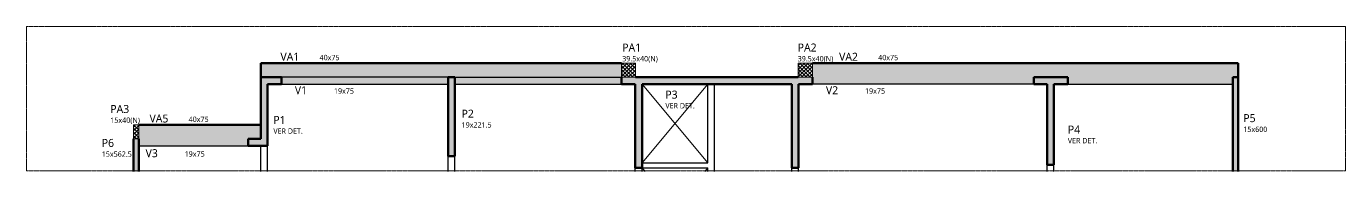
# Model space of a CAD drawing. Header units: centimetres. Extents: x -1981 to 73905, y -3196 to 88043.
# Drawn here: x 36523 to 40233, y 442 to 851 of the extents above; entities that cross this region are included whole.
import ezdxf

# ---------------------------------------------------------------- set-up
doc = ezdxf.new("R2010")
doc.units = ezdxf.units.CM
doc.linetypes.add('Hidden', pattern=[0.714375, 0.47625, -0.238125])
doc.layers.add('A-DETL', color=7, linetype='Continuous', lineweight=18, true_color=0x00a600)
for name, color, linetype, lineweight in [('A-DETL-GENF', 7, 'Continuous', 18), ('S-BEAM', 7, 'Continuous', 25), ('S-BEAM-IDEN', 7, 'Continuous', 9), ('S-COLS', 7, 'Continuous', 25), ('S-COLS-IDEN', 7, 'Continuous', 9)]:
    doc.layers.add(name, color=color, linetype=linetype, lineweight=lineweight)
doc.styles.add('Gadugi', font='gadugi.ttf', dxfattribs={"height": 15})
doc.styles.add('Gadugi_2', font='gadugi.ttf', dxfattribs={"height": 0.2})
doc.styles.add('Gadugi_3', font='gadugi.ttf', dxfattribs={"height": 22.5})
pattern_1 = [(45, (38582.487, 1520), (-5.3033, 5.3033), []), (135, (38582.487, 1520), (-5.3033, -5.3033), [])]

# ---------------------------------------------------------------- blocks, each defined once
blk = doc.blocks.new('TQS - Pilar Polig_5 - TQS Column-3763464-DM G 006 - DETALHE NORTE PAV 5')
at = {"layer": 'S-COLS', "true_color": 0x808080}
blk.add_hatch(color=8, dxfattribs=at).paths.add_polyline_path([(-9.3, 150.1), (-9.3, -77.5), (-48, -77.5), (-48, -96.5), (47, -96.5), (47, -77.5), (9.7, -77.5), (9.7, 150.1)], flags=0)
at = {"layer": 'S-COLS', "lineweight": 50}
for p, q in [((-9.3, -77.5), (-9.3, 150.1)), ((-9.3, 150.1), (9.7, 150.1)), ((9.7, 150.1), (9.7, -77.5)), ((-48, -96.5), (-48, -77.5)), ((-48, -77.5), (-9.3, -77.5)), ((47, -96.5), (-48, -96.5)), ((9.7, -77.5), (47, -77.5)), ((47, -77.5), (47, -96.5))]:
    blk.add_line(p, q, dxfattribs=at)
blk = doc.blocks.new('PED_TAG_PILAR_R04 - PILAR VER DET_-2523782-DM G 006 - DETALHE NORTE PAV 5')
at = {"layer": 'S-COLS-IDEN', "insert": (0.115, -0.633), "char_height": 0.2, "width": 1.37089, "attachment_point": 1, "style": 'Gadugi_2'}
blk.add_mtext('VER DET.', dxfattribs=at)

msp = doc.modelspace()

# ---------------------------------------------------------------- hatches: boundary and pattern name
at = {"layer": 'A-DETL-GENF', "true_color": 0x0000ff}
h = msp.add_hatch(dxfattribs=at)
h.set_pattern_fill('FP_4', color=5, style=0, pattern_type=2)
h.set_pattern_definition(pattern_1)
h.paths.add_polyline_path([(38235.64, 707.12), (38235.64, 747.12), (38196.14, 747.12), (38196.14, 707.12)], flags=0)
h = msp.add_hatch(dxfattribs=at)
h.set_pattern_fill('FP_4', color=5, style=0, pattern_type=2)
h.set_pattern_definition(pattern_1)
h.paths.add_polyline_path([(38733.14, 707.12), (38733.14, 747.12), (38693.64, 747.12), (38693.64, 707.12)], flags=0)
h = msp.add_hatch(dxfattribs=at)
h.set_pattern_fill('FP_4', color=5, style=0, pattern_type=2)
h.set_pattern_definition(pattern_1)
h.paths.add_polyline_path([(36838.63, 533.55), (36838.63, 573.55), (36823.63, 573.55), (36823.63, 533.55)], flags=0)
at = {"layer": 'S-BEAM', "true_color": 0xffffcc}
for points in [[(37239.87, 707.12), (38196.14, 707.12), (38196.14, 747.12), (37182.12, 747.12), (37182.12, 707.12), (37201.12, 707.12)], [(39930.63, 707.12), (39930.64, 707.12), (39930.63, 747.12), (38733.14, 747.12), (38733.14, 707.12), (39915.63, 707.12)], [(37444.99, 688.12), (37708.62, 688.12), (37708.62, 707.12), (37239.87, 707.12), (37239.87, 688.12)], [(37727.62, 688.12), (38196.37, 688.12), (38196.37, 707.12), (37727.62, 707.12)], [(39356.38, 688.12), (39356.38, 707.12), (38733.36, 707.12), (38733.36, 688.12)], [(39451.38, 688.12), (39915.63, 688.12), (39915.63, 707.12), (39451.38, 707.12)], [(37146.37, 533.55), (37182.12, 533.55), (37182.12, 573.55), (36838.63, 573.55), (36838.63, 533.55)], [(37146.37, 514.55), (37146.37, 533.55), (36838.63, 533.55), (36838.63, 514.55)]]:
    msp.add_hatch(color=7, dxfattribs=at).paths.add_polyline_path(points, flags=0)
at = {"layer": 'S-COLS', "true_color": 0x808080}
for points in [[(37146.37, 514.55), (37201.12, 514.55), (37201.12, 688.12), (37239.87, 688.12), (37239.87, 707.12), (37182.12, 707.12), (37182.12, 533.55), (37146.37, 533.55)], [(37727.62, 485.65), (37727.62, 707.12), (37708.62, 707.12), (37708.62, 485.65)], [(38675.62, 452.12), (38694.62, 452.12), (38694.62, 688.12), (38733.36, 688.12), (38733.36, 707.12), (38196.37, 707.12), (38196.37, 688.12), (38235.12, 688.12), (38235.12, 452.12), (38254.12, 452.12), (38254.12, 688.12), (38675.62, 688.12)], [(39930.63, 441.63), (39930.63, 707.12), (39915.63, 707.12), (39915.63, 441.63)], [(36838.63, 441.63), (36838.63, 533.55), (36823.63, 533.55), (36823.63, 441.63)]]:
    msp.add_hatch(color=8, dxfattribs=at).paths.add_polyline_path(points, flags=0)

# ---------------------------------------------------------------- linework, layer by layer
at = {"layer": 'A-DETL', "color": 7, "linetype": 'Hidden'}
for p, q in [((36522.84, 850.56), (36522.84, 443.56)), ((40232.84, 850.56), (36522.84, 850.56)), ((40232.84, 443.56), (40232.84, 850.56)), ((36522.84, 443.56), (40232.84, 443.56))]:
    msp.add_line(p, q, dxfattribs=at)
at = {"layer": 'A-DETL', "color": 7}
for p, q in [((38235.64, 747.12), (38196.14, 747.12)), ((38196.14, 747.12), (38196.14, 707.12)), ((38235.64, 707.12), (38235.64, 747.12)), ((38733.14, 747.12), (38693.64, 747.12)), ((38693.64, 747.12), (38693.64, 707.12)), ((38733.14, 707.12), (38733.14, 747.12)), ((38196.14, 707.12), (38235.64, 707.12)), ((38693.64, 707.12), (38733.14, 707.12)), ((38439.12, 466.12), (38254.12, 688.12)), ((38439.12, 688.12), (38254.12, 466.12)), ((36838.63, 573.55), (36823.63, 573.55)), ((36823.63, 573.55), (36823.63, 533.55)), ((36838.63, 533.55), (36838.63, 573.55)), ((36823.63, 533.55), (36838.63, 533.55)), ((38254.12, 452.12), (38262.82, 441.63)), ((38430.42, 441.63), (38439.12, 452.12))]:
    msp.add_line(p, q, dxfattribs=at)
at = {"layer": 'S-BEAM', "color": 190, "lineweight": 70, "true_color": 0x8000ff}
for p, q in [((37182.12, 747.12), (37182.12, 707.12)), ((37182.12, 747.12), (38196.14, 747.12)), ((38733.14, 747.12), (39930.64, 747.12)), ((39930.64, 707.12), (39930.64, 747.12)), ((36838.63, 573.55), (37182.12, 573.55))]:
    msp.add_line(p, q, dxfattribs=at)
at = {"layer": 'S-BEAM'}
for p, q in [((37708.62, 707.12), (37239.87, 707.12)), ((37727.62, 707.12), (38196.14, 707.12)), ((37239.87, 688.12), (37708.62, 688.12)), ((37727.62, 688.12), (38196.37, 688.12)), ((38439.12, 466.12), (38439.12, 688.12)), ((38458.12, 441.63), (38458.12, 688.12)), ((39356.38, 688.12), (38733.36, 688.12)), ((39451.38, 688.12), (39915.63, 688.12)), ((36838.63, 514.55), (37146.37, 514.55)), ((37182.12, 441.63), (37182.12, 514.55)), ((37201.12, 441.63), (37201.12, 514.55)), ((37708.62, 441.63), (37708.62, 485.65)), ((37727.62, 441.63), (37727.62, 485.65)), ((38235.12, 441.63), (38235.12, 452.12)), ((38254.12, 466.12), (38439.12, 466.12)), ((38254.12, 441.63), (38254.12, 452.12)), ((38254.12, 452.12), (38439.12, 452.12)), ((38439.12, 441.63), (38439.12, 452.12)), ((38675.62, 441.63), (38675.62, 452.12)), ((38694.62, 441.63), (38694.62, 452.12)), ((39393.63, 441.63), (39393.63, 460.55)), ((39412.63, 441.63), (39412.63, 460.55))]:
    msp.add_line(p, q, dxfattribs=at)
at = {"layer": 'S-COLS', "lineweight": 50}
for p, q in [((37182.12, 533.55), (37182.12, 707.12)), ((37182.12, 707.12), (37239.87, 707.12)), ((37239.87, 707.12), (37239.87, 688.12)), ((37708.62, 485.65), (37708.62, 707.12)), ((37708.62, 707.12), (37727.62, 707.12)), ((37727.62, 707.12), (37727.62, 485.65)), ((38196.37, 688.12), (38196.37, 707.12)), ((38235.64, 707.12), (38693.64, 707.12)), ((38733.14, 707.12), (38733.36, 707.12)), ((38733.36, 707.12), (38733.36, 688.12)), ((39915.63, 441.63), (39915.63, 707.12)), ((39915.63, 707.12), (39930.63, 707.12)), ((39930.63, 707.12), (39930.63, 441.63)), ((37239.87, 688.12), (37201.12, 688.12)), ((37201.12, 688.12), (37201.12, 514.55)), ((38235.12, 688.12), (38196.37, 688.12)), ((38235.12, 452.12), (38235.12, 688.12)), ((38675.62, 688.12), (38254.12, 688.12)), ((38254.12, 688.12), (38254.12, 452.12)), ((38675.62, 452.12), (38675.62, 688.12)), ((38733.36, 688.12), (38694.62, 688.12)), ((38694.62, 688.12), (38694.62, 452.12)), ((36823.63, 441.63), (36823.63, 533.55)), ((36838.63, 533.55), (36838.63, 441.63)), ((37146.37, 514.55), (37146.37, 533.55)), ((37146.37, 533.55), (37182.12, 533.55)), ((37201.12, 514.55), (37146.37, 514.55)), ((37727.62, 485.65), (37708.62, 485.65)), ((38254.12, 452.12), (38235.12, 452.12)), ((38694.62, 452.12), (38675.62, 452.12))]:
    msp.add_line(p, q, dxfattribs=at)

# ---------------------------------------------------------------- block references
at = {"layer": 'S-COLS', "rotation": 180}
msp.add_blockref('TQS - Pilar Polig_5 - TQS Column-3763464-DM G 006 - DETALHE NORTE PAV 5', (39403.36, 610.64), dxfattribs=at)
at = {"layer": 'S-COLS-IDEN', "xscale": 74.99999999999996, "yscale": 74.99999999999996, "zscale": 74.99999999999996}
for p in [(38311.19, 682.07), (37208.79, 610.83), (39443, 583.83)]:
    msp.add_blockref('PED_TAG_PILAR_R04 - PILAR VER DET_-2523782-DM G 006 - DETALHE NORTE PAV 5', p, dxfattribs=at)

# ---------------------------------------------------------------- texts
at = {"layer": 'S-BEAM-IDEN', "attachment_point": 1}
for s, insert, char_height, width, style in [('VA1', (37237.34, 776.24), 22.5, 69.7468, 'Gadugi_3'), ('40x75', (37347.29, 770.33), 15, 67.3417, 'Gadugi'), ('VA2', (38808.36, 776.24), 22.5, 69.7468, 'Gadugi_3'), ('40x75', (38918.31, 770.33), 15, 67.3417, 'Gadugi'), ('V1', (37277.87, 682.03), 22.5, 45.0949, 'Gadugi_3'), ('19x75', (37387.81, 676.12), 15, 67.3417, 'Gadugi'), ('V2', (38771.36, 682.03), 22.5, 45.0949, 'Gadugi_3'), ('19x75', (38881.3, 676.12), 15, 67.3417, 'Gadugi'), ('VA5', (36869.12, 602.46), 22.5, 69.7468, 'Gadugi_3'), ('40x75', (36979.07, 596.56), 15, 67.3417, 'Gadugi'), ('V3', (36858.08, 504.78), 22.5, 45.0949, 'Gadugi_3'), ('19x75', (36968.02, 498.88), 15, 67.3417, 'Gadugi')]:
    msp.add_mtext(s, dxfattribs=dict(at, insert=insert, char_height=char_height, width=width, style=style))
at = {"layer": 'S-COLS-IDEN', "attachment_point": 1}
for s, insert, char_height, width, style in [('PA1', (38198.5, 802.26), 22.5, 67.3417, 'Gadugi_3'), ('PA2', (38692, 802.26), 22.5, 67.3417, 'Gadugi_3'), ('39.5x40(N)', (38198.5, 767.03), 15, 121.4557, 'Gadugi'), ('39.5x40(N)', (38692, 767.03), 15, 121.4557, 'Gadugi'), ('P3', (38319.8, 669.72), 22.5, 42.6899, 'Gadugi_3'), ('15x40(N)', (36758.79, 594), 15, 102.2152, 'Gadugi'), ('PA3', (36758.79, 629.24), 22.5, 67.3417, 'Gadugi_3'), ('P1', (37217.41, 598.48), 22.5, 42.6899, 'Gadugi_3'), ('P2', (37746.74, 616.03), 22.5, 42.6899, 'Gadugi_3'), ('P5', (39945.16, 603.48), 22.5, 42.6899, 'Gadugi_3'), ('19x221.5', (37746.74, 580.79), 15, 100.4114, 'Gadugi'), ('P4', (39451.61, 571.48), 22.5, 42.6899, 'Gadugi_3'), ('15x600', (39945.16, 568.24), 15, 81.1709, 'Gadugi'), ('P6', (36734.89, 533.71), 22.5, 42.6899, 'Gadugi_3'), ('15x562.5', (36734.89, 498.48), 15, 100.4114, 'Gadugi')]:
    msp.add_mtext(s, dxfattribs=dict(at, insert=insert, char_height=char_height, width=width, style=style))

doc.saveas('drawing.dxf')
